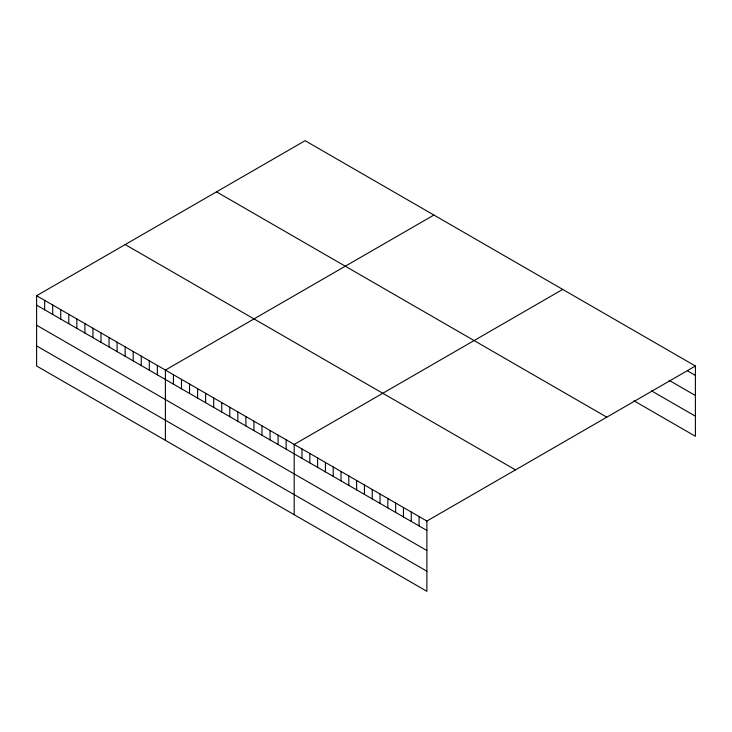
<?xml version="1.0" encoding="UTF-8"?>
<svg xmlns="http://www.w3.org/2000/svg" width="732" height="732" viewBox="0 0 732 732"><rect width="100%" height="100%" fill="white"/><g stroke="black" fill="none" stroke-linecap="round" stroke-linejoin="round"><path stroke-width="1.1" d="M36.6 295.719L426.884 521.047L426.884 591.31L36.6 365.982L36.6 295.719L305.116 140.69L695.4 366.018L695.4 436.281L633.93 400.797M433.911 215.043L165.395 370.072L165.395 440.344M562.707 289.405L294.182 444.434L294.182 514.697M426.884 521.047L695.4 366.018M687.595 370.914L695.4 375.425M669.057 380.292L695.4 395.509M651.489 390.851L695.4 416.197M216.507 191.848L606.791 417.176M125.209 244.561L515.493 469.88M36.6 305.125L426.884 530.444M36.6 325.209L426.884 550.537M36.6 345.897L426.884 571.225M419.079 516.536L419.079 525.942M411.265 512.034L411.265 521.431M403.46 507.523L403.46 516.929M395.655 503.021L395.655 512.418M387.85 498.51L387.85 507.917M380.045 494.009L380.045 503.406M372.24 489.498L372.24 498.904M364.435 484.987L364.435 494.393M356.63 480.485L356.63 489.891M348.825 475.974L348.825 485.38M341.021 471.472L341.021 480.878M333.216 466.961L333.216 476.367M325.411 462.459L325.411 471.866M317.606 457.948L317.606 467.355M309.801 453.447L309.801 462.853M301.987 448.936L301.987 458.342M286.139 439.786L286.139 449.192M278.087 435.137L278.087 444.544M270.035 430.489L270.035 439.895M261.983 425.841L261.983 435.247M253.94 421.193L253.94 430.599M245.888 416.545L245.888 425.951M237.836 411.896L237.836 421.303M229.793 407.257L229.793 416.654M221.741 402.609L221.741 412.015M213.689 397.961L213.689 407.367M205.637 393.313L205.637 402.719M197.594 388.665L197.594 398.071M189.542 384.016L189.542 393.423M181.49 379.368L181.49 388.774M173.438 374.72L173.438 384.126M157.343 365.424L157.343 374.83M149.291 360.775L149.291 370.182M141.249 356.136L141.249 365.533M133.197 351.488L133.197 360.894M125.145 346.84L125.145 356.246M117.093 342.192L117.093 351.598M109.05 337.543L109.05 346.95M100.998 332.895L100.998 342.302M92.946 328.247L92.946 337.653M84.894 323.599L84.894 333.005M76.851 318.951L76.851 328.357M68.799 314.303L68.799 323.709M60.747 309.663L60.747 319.06M52.695 305.015L52.695 314.412M44.652 300.367L44.652 309.773"/></g></svg>
